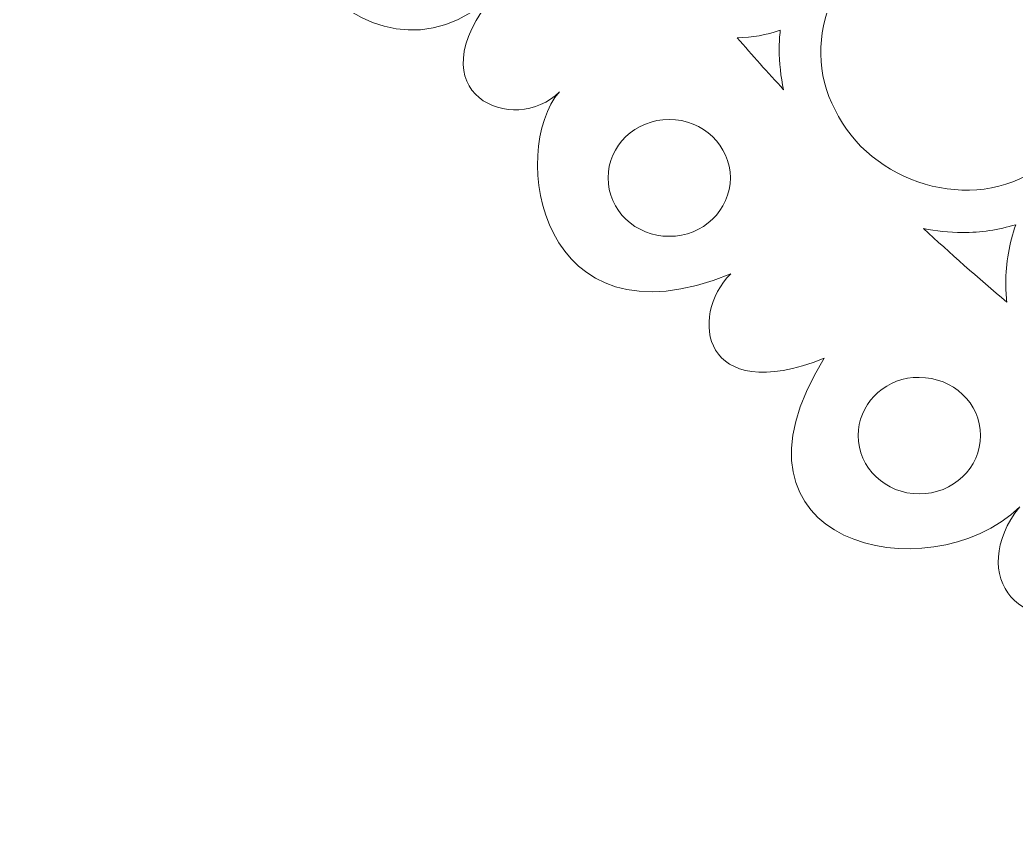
# Model space of a CAD drawing. Header units: centimetres. Extents: x -6.7 to 9.5, y -7.6 to 8.6.
# Drawn here: x -1.86 to 0.55, y -7.596 to -5.634 of the extents above; entities that cross this region are included whole.
import ezdxf

# ---------------------------------------------------------------- set-up
doc = ezdxf.new("R2010")
doc.units = ezdxf.units.CM
doc.header["$MEASUREMENT"] = 0
doc.layers.add('Layer 1', color=7, linetype='Continuous')

msp = doc.modelspace()

# ---------------------------------------------------------------- linework, layer by layer
at = {"layer": 'Layer 1', "color": 26, "lineweight": 13}
for points, knots in [([(-0.13368, -1.51458), (-0.3041, -1.52302), (-0.47778, -1.69455), (-0.44291, -1.89409), (-0.44291, -1.89409), (-0.50487, -1.70604), (-0.77065, -1.79592), (-0.68352, -1.98752), (-0.68352, -1.98752), (-0.94898, -1.71453), (-1.39706, -2.01705), (-1.12422, -2.41499), (-1.12422, -2.41499), (-1.27784, -2.28613), (-1.43455, -2.48363), (-1.30033, -2.59854), (-1.30033, -2.59854), (-1.54292, -2.4834), (-1.85406, -2.96267), (-1.45825, -3.16326), (-1.45825, -3.16326), (-1.59995, -3.12741), (-1.6815, -3.39418), (-1.48554, -3.45761), (-1.48554, -3.45761), (-1.76858, -3.39455), (-1.86018, -4.02845), (-1.47231, -3.99174), (-1.47231, -3.99174), (-1.6941, -4.08615), (-1.6492, -4.34033), (-1.39045, -4.31585), (-1.39045, -4.31585), (-1.67406, -4.37007), (-1.72026, -4.95927), (-1.19119, -4.83427), (-1.19119, -4.83427), (-1.35305, -4.90427), (-1.26906, -5.18083), (-1.08453, -5.0881), (-1.08453, -5.0881), (-1.44327, -5.3347), (-1.02051, -5.86845), (-0.70998, -5.56931), (-0.70998, -5.56931), (-0.915, -5.81588), (-0.66103, -5.91604), (-0.55454, -5.80744), (-0.55454, -5.80744), (-0.67751, -5.94698), (-0.60569, -6.43855), (-0.1403, -6.24814), (-0.1403, -6.24814), (-0.24178, -6.34962), (-0.21142, -6.5703), (0.08625, -6.45236), (0.08625, -6.45236), (-0.19379, -6.90005), (0.33516, -7.02505), (0.55919, -6.81203), (0.55919, -6.81203), (0.42743, -6.97536), (0.56286, -7.15376), (0.77334, -7.03775), (0.77334, -7.03775), (0.80217, -7.59637), (1.43837, -7.47166), (1.36948, -7.03775), (1.36948, -7.03775), (1.57996, -7.15375), (1.71457, -6.97536), (1.5828, -6.81203), (1.5828, -6.81203), (1.80683, -7.02505), (2.33661, -6.90005), (2.05657, -6.45236), (2.05657, -6.45236), (2.35424, -6.5703), (2.3846, -6.34961), (2.28312, -6.24814), (2.28312, -6.24814), (2.74851, -6.43856), (2.82032, -5.94698), (2.69736, -5.80744), (2.69736, -5.80744), (2.80385, -5.91604), (3.05782, -5.81588), (2.8528, -5.56931), (2.8528, -5.56931), (3.16333, -5.86845), (3.58527, -5.3347), (3.22652, -5.0881), (3.22652, -5.0881), (3.41105, -5.18083), (3.49586, -4.90427), (3.33401, -4.83427), (3.33401, -4.83427), (3.86309, -4.95927), (3.81688, -4.37007), (3.53327, -4.31585), (3.53327, -4.31585), (3.79201, -4.34032), (3.83609, -4.08615), (3.6143, -3.99174), (3.6143, -3.99174), (4.00217, -4.02845), (3.91057, -3.39455), (3.62753, -3.45761), (3.62753, -3.45761), (3.82349, -3.39418), (3.74277, -3.12742), (3.60107, -3.16326), (3.60107, -3.16326), (3.99688, -2.96267), (3.68574, -2.48341), (3.44315, -2.59854), (3.44315, -2.59854), (3.57736, -2.48362), (3.42065, -2.28613), (3.26704, -2.41499), (3.26704, -2.41499), (3.53988, -2.01705), (3.0918, -1.71453), (2.82634, -1.98752), (2.82634, -1.98752), (2.91347, -1.79592), (2.64769, -1.70604), (2.58573, -1.89409), (2.58573, -1.89409), (2.64771, -1.53934), (2.0501, -1.27346), (1.9838, -1.85358), (1.9838, -1.85358), (1.91959, -1.65194), (1.70363, -1.69312), (1.70351, -1.89409), (1.70351, -1.89409), (1.54808, -1.63185), (1.13508, -1.83839), (1.20163, -2.10658), (1.20163, -2.10658), (1.20163, -2.10658), (1.07099, -2.10741), (1.07099, -2.10741), (1.07099, -2.10741), (1.07099, -2.10741), (0.94035, -2.10658), (0.94035, -2.10658), (0.94035, -2.10658), (1.0069, -1.83839), (0.59473, -1.63185), (0.4393, -1.89409), (0.4393, -1.89409), (0.43917, -1.69312), (0.22239, -1.65194), (0.15818, -1.85358), (0.15818, -1.85358), (0.12918, -1.59978), (-0.00114, -1.50802), (-0.13369, -1.51458), (-0.13369, -1.51458), (-0.13369, -1.51458), (-0.13368, -1.51458), (-0.13368, -1.51458)], [0, 0, 0, 0, 0.0238095, 0.0238095, 0.0238095, 0.0238095, 0.047619, 0.047619, 0.047619, 0.047619, 0.0714286, 0.0714286, 0.0714286, 0.0714286, 0.0952381, 0.0952381, 0.0952381, 0.0952381, 0.1190476, 0.1190476, 0.1190476, 0.1190476, 0.1428571, 0.1428571, 0.1428571, 0.1428571, 0.1666667, 0.1666667, 0.1666667, 0.1666667, 0.1904762, 0.1904762, 0.1904762, 0.1904762, 0.2142857, 0.2142857, 0.2142857, 0.2142857, 0.2380952, 0.2380952, 0.2380952, 0.2380952, 0.2619048, 0.2619048, 0.2619048, 0.2619048, 0.2857143, 0.2857143, 0.2857143, 0.2857143, 0.3095238, 0.3095238, 0.3095238, 0.3095238, 0.3333333, 0.3333333, 0.3333333, 0.3333333, 0.3571429, 0.3571429, 0.3571429, 0.3571429, 0.3809524, 0.3809524, 0.3809524, 0.3809524, 0.4047619, 0.4047619, 0.4047619, 0.4047619, 0.4285714, 0.4285714, 0.4285714, 0.4285714, 0.452381, 0.452381, 0.452381, 0.452381, 0.4761905, 0.4761905, 0.4761905, 0.4761905, 0.5, 0.5, 0.5, 0.5, 0.5238095, 0.5238095, 0.5238095, 0.5238095, 0.547619, 0.547619, 0.547619, 0.547619, 0.5714286, 0.5714286, 0.5714286, 0.5714286, 0.5952381, 0.5952381, 0.5952381, 0.5952381, 0.6190476, 0.6190476, 0.6190476, 0.6190476, 0.6428571, 0.6428571, 0.6428571, 0.6428571, 0.6666667, 0.6666667, 0.6666667, 0.6666667, 0.6904762, 0.6904762, 0.6904762, 0.6904762, 0.7142857, 0.7142857, 0.7142857, 0.7142857, 0.7380952, 0.7380952, 0.7380952, 0.7380952, 0.7619048, 0.7619048, 0.7619048, 0.7619048, 0.7857143, 0.7857143, 0.7857143, 0.7857143, 0.8095238, 0.8095238, 0.8095238, 0.8095238, 0.8333333, 0.8333333, 0.8333333, 0.8333333, 0.8571429, 0.8571429, 0.8571429, 0.8571429, 0.8809524, 0.8809524, 0.8809524, 0.8809524, 0.9047619, 0.9047619, 0.9047619, 0.9047619, 0.9285714, 0.9285714, 0.9285714, 0.9285714, 0.952381, 0.952381, 0.952381, 0.952381, 1, 1, 1, 1]), ([(0.41037, -5.36343), (0.52294, -5.35974), (0.63141, -5.41544), (0.69728, -5.5073), (0.69728, -5.5073), (0.81546, -5.65546), (0.76243, -5.89017), (0.60633, -5.99016), (0.60633, -5.99016), (0.44567, -6.10752), (0.19462, -6.02757), (0.11272, -5.85125), (0.11272, -5.85125), (0.06562, -5.76598), (0.06884, -5.66748), (0.10528, -5.58088), (0.10528, -5.58088), (0.13808, -5.54853), (0.16426, -5.50959), (0.18135, -5.46595), (0.18135, -5.46595), (0.23597, -5.4091), (0.30794, -5.36932), (0.38806, -5.36425), (0.38806, -5.36425), (0.39559, -5.36346), (0.40288, -5.36367), (0.41038, -5.36343), (0.41038, -5.36343), (0.41038, -5.36343), (0.41037, -5.36343), (0.41037, -5.36343)], [0, 0, 0, 0, 0.1111111, 0.1111111, 0.1111111, 0.1111111, 0.2222222, 0.2222222, 0.2222222, 0.2222222, 0.3333333, 0.3333333, 0.3333333, 0.3333333, 0.4444444, 0.4444444, 0.4444444, 0.4444444, 0.5555556, 0.5555556, 0.5555556, 0.5555556, 0.6666667, 0.6666667, 0.6666667, 0.6666667, 0.7777778, 0.7777778, 0.7777778, 0.7777778, 1, 1, 1, 1]), ([(-0.0204, -5.6586), (-0.02197, -5.67377), (-0.02288, -5.68849), (-0.02288, -5.70408), (-0.02288, -5.70408), (-0.02288, -5.73766), (-0.0192, -5.77102), (-0.01213, -5.80247), (-0.01213, -5.80247), (-0.05087, -5.76079), (-0.08813, -5.71844), (-0.12458, -5.67679), (-0.12458, -5.67679), (-0.0883, -5.67642), (-0.053, -5.66974), (-0.0204, -5.6586)], [0, 0, 0, 0, 0.2, 0.2, 0.2, 0.2, 0.4, 0.4, 0.4, 0.4, 0.6, 0.6, 0.6, 0.6, 1, 1, 1, 1]), ([(-0.28912, -5.8744), (-0.20737, -5.8744), (-0.14112, -5.93773), (-0.14112, -6.01579), (-0.14112, -6.01579), (-0.14112, -6.09385), (-0.20737, -6.15718), (-0.28912, -6.15718), (-0.28912, -6.15718), (-0.37087, -6.15718), (-0.43712, -6.09385), (-0.43712, -6.01579), (-0.43712, -6.01579), (-0.43712, -5.93773), (-0.37087, -5.8744), (-0.28912, -5.8744)], [0, 0, 0, 0, 0.2, 0.2, 0.2, 0.2, 0.4, 0.4, 0.4, 0.4, 0.6, 0.6, 0.6, 0.6, 1, 1, 1, 1]), ([(0.54928, -6.12906), (0.53408, -6.17386), (0.5253, -6.22134), (0.5253, -6.27127), (0.5253, -6.27127), (0.5253, -6.28658), (0.52627, -6.30183), (0.52778, -6.31674), (0.52778, -6.31674), (0.45786, -6.25721), (0.39093, -6.19798), (0.32604, -6.13815), (0.32604, -6.13815), (0.35644, -6.14474), (0.38792, -6.14807), (0.4203, -6.14807), (0.4203, -6.14807), (0.46505, -6.14807), (0.50856, -6.14138), (0.54928, -6.12905), (0.54928, -6.12905), (0.54928, -6.12905), (0.54928, -6.12906), (0.54928, -6.12906)], [0, 0, 0, 0, 0.1428571, 0.1428571, 0.1428571, 0.1428571, 0.2857143, 0.2857143, 0.2857143, 0.2857143, 0.4285714, 0.4285714, 0.4285714, 0.4285714, 0.5714286, 0.5714286, 0.5714286, 0.5714286, 0.7142857, 0.7142857, 0.7142857, 0.7142857, 1, 1, 1, 1]), ([(0.30123, -6.49865), (0.30621, -6.49817), (0.311, -6.49865), (0.31611, -6.49865), (0.31611, -6.49865), (0.39786, -6.49865), (0.46411, -6.56115), (0.46411, -6.63921), (0.46411, -6.63921), (0.46411, -6.71727), (0.39786, -6.7806), (0.31611, -6.7806), (0.31611, -6.7806), (0.23436, -6.7806), (0.16811, -6.71727), (0.16811, -6.63921), (0.16811, -6.63921), (0.16811, -6.56603), (0.22659, -6.50589), (0.30123, -6.49865)], [0, 0, 0, 0, 0.1666667, 0.1666667, 0.1666667, 0.1666667, 0.3333333, 0.3333333, 0.3333333, 0.3333333, 0.5, 0.5, 0.5, 0.5, 0.6666667, 0.6666667, 0.6666667, 0.6666667, 1, 1, 1, 1])]:
    msp.add_open_spline(points, degree=3, knots=knots, dxfattribs=at)

doc.saveas('drawing.dxf')
